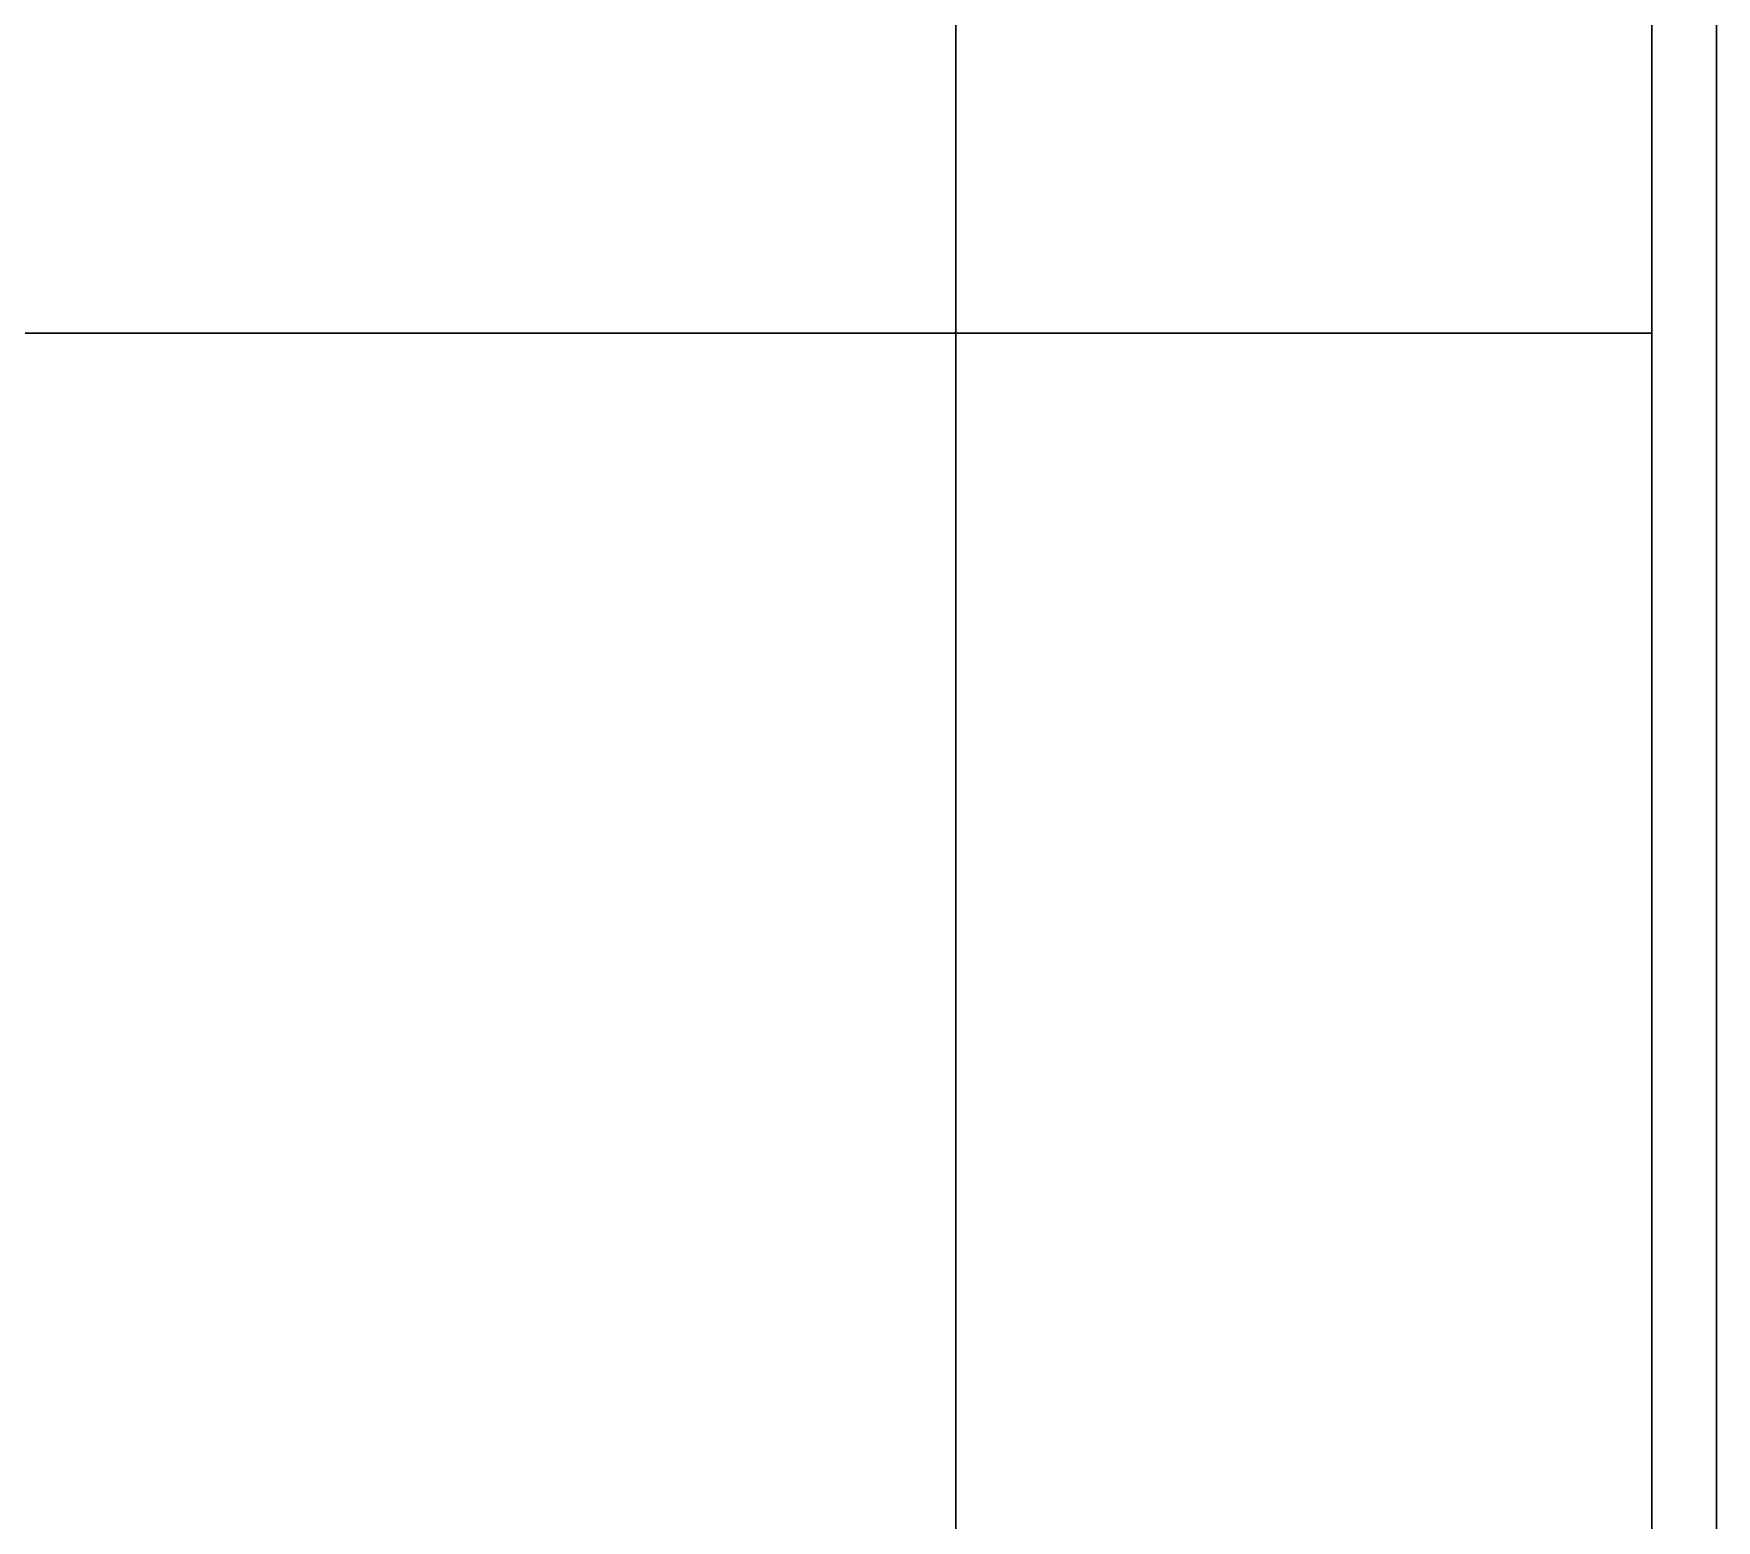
# Model space of a CAD drawing. Header units: millimetres. Extents: x -10700 to 10700, y -2540 to 1320000.
# Drawn here: x 214 to 6750, y 512387 to 518164 of the extents above; entities that cross this region are included whole.
import ezdxf

# ---------------------------------------------------------------- set-up
doc = ezdxf.new("R2010")
doc.units = ezdxf.units.MM
doc.layers.add('A-GENM', color=13, linetype='Continuous', lineweight=9)
doc.layers.add('A-MASS', color=70, linetype='Continuous', lineweight=9)

# ---------------------------------------------------------------- blocks, each defined once
blk = doc.blocks.new('Steel_Column_Final - Steel_Column_Final-329247-_3D_')
at = {"layer": 'A-GENM'}
mesh = blk.add_polyface(dxfattribs=at)
corners = [(-6500, -2500, 21310), (6500, -2500, 21310), (6500, -4000, 21310), (-6500, -4000, 21310)]
mesh.append_faces([[corners[k] for k in face] for face in [(3, 0, 1, 2)]])
mesh = blk.add_polyface(dxfattribs=at)
corners = [(6500, -2500, 23110), (-6500, -2500, 23110), (-6500, -4000, 23110), (6500, -4000, 23110)]
mesh.append_faces([[corners[k] for k in face] for face in [(3, 0, 1, 2)]])
mesh = blk.add_polyface(dxfattribs=at)
corners = [(6500, -2500, 21310), (6500, -2500, 23110), (6500, -4000, 23110), (6500, -4000, 21310)]
mesh.append_faces([[corners[k] for k in face] for face in [(2, 3, 0, 1)]])
mesh = blk.add_polyface(dxfattribs=at)
corners = [(6500, -4000, 23110), (-6500, -4000, 23110), (-6500, -4000, 21310), (6500, -4000, 21310)]
mesh.append_faces([[corners[k] for k in face] for face in [(3, 0, 1, 2)]])

msp = doc.modelspace()

# ---------------------------------------------------------------- block references
at = {"layer": 'A-GENM'}
msp.add_blockref('Steel_Column_Final - Steel_Column_Final-329247-_3D_', (0, 521000, 206890), dxfattribs=at)

# ---------------------------------------------------------------- meshes
at = {"layer": 'A-MASS', "transparency": 33554560}
mesh = msp.add_polyface(dxfattribs=at)
corners = [(0, 473000, 233800), (6500, 473000, 233800), (6500, 521000, 233800), (0, 521000, 233800)]
mesh.append_faces([[corners[k] for k in face] for face in [(3, 0, 1, 2)]])
mesh = msp.add_polyface(dxfattribs=at)
corners = [(3795.6, 473000, 230000), (0, 473000, 230000), (0, 521000, 230000), (3795.6, 521000, 230000)]
mesh.append_faces([[corners[k] for k in face] for face in [(3, 0, 1, 2)]])
mesh = msp.add_polyface(dxfattribs=at)
corners = [(6750, 473000, 233300), (3795.6, 473000, 232779.1), (3795.6, 521000, 232779.1), (6750, 521000, 233300)]
mesh.append_faces([[corners[k] for k in face] for face in [(2, 3, 0, 1)]])
mesh = msp.add_polyface(dxfattribs=at)
corners = [(3795.6, 473000, 232779.1), (3795.6, 473000, 230000), (3795.6, 521000, 230000), (3795.6, 521000, 232779.1)]
mesh.append_faces([[corners[k] for k in face] for face in [(2, 3, 0, 1)]])
mesh = msp.add_polyface(dxfattribs=at)
corners = [(6500, 473000, 233800), (6500, 473000, 234800), (6500, 521000, 234800), (6500, 521000, 233800)]
mesh.append_faces([[corners[k] for k in face] for face in [(3, 0, 1, 2)]])
mesh = msp.add_polyface(dxfattribs=at)
corners = [(6500, 473000, 234800), (6750, 473000, 234800), (6750, 521000, 234800), (6500, 521000, 234800)]
mesh.append_faces([[corners[k] for k in face] for face in [(2, 3, 0, 1)]])
mesh = msp.add_polyface(dxfattribs=at)
corners = [(6750, 473000, 234800), (6750, 473000, 233300), (6750, 521000, 233300), (6750, 521000, 234800)]
mesh.append_faces([[corners[k] for k in face] for face in [(3, 0, 1, 2)]])

doc.saveas('drawing.dxf')
